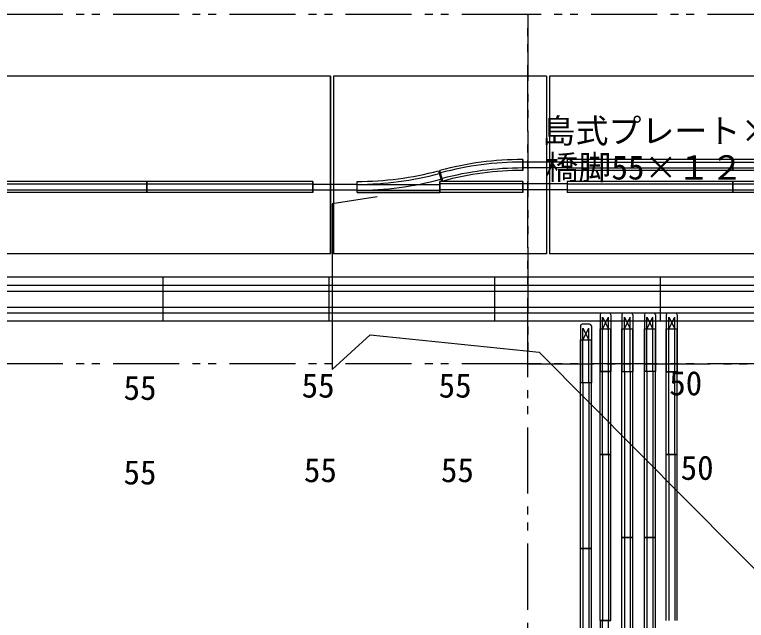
# Model space of a CAD drawing. Units: millimetres, scale not verified. Extents: x -9453 to 9743, y -8805 to 2983.
# Drawn here: x -231 to 322, y 874 to 1332 of the extents above; entities that cross this region are included whole.
import ezdxf
from ezdxf.enums import TextEntityAlignment as Align

# ---------------------------------------------------------------- set-up
doc = ezdxf.new("R2010")
doc.units = ezdxf.units.MM
doc.header["$LTSCALE"] = 10
doc.linetypes.add('DOUBLE_CHAIN1', pattern=[8.8, 5, -1, 0.6, -0.6, 0.6, -1])
for name, color, linetype in [('0-0_線路', 7, 'Continuous'), ('0-4_ジオラマ', 4, 'Continuous'), ('0-7', 7, 'Continuous'), ('0-8_教室', 3, 'DOUBLE_CHAIN1')]:
    doc.layers.add(name, color=color, linetype=linetype)
doc.styles.add('ＭＳ ゴシック', font='')
doc.styles.get('ＭＳ ゴシック').set_extended_font_data('MS Gothic')

msp = doc.modelspace()

# ---------------------------------------------------------------- linework, layer by layer
at = {"layer": '0-0_線路', "color": 6}
for p, q in [((7.64, 1285.48), (7.64, 1151.08)), ((171.16, 1285.48), (171.16, 1151.08)), ((576.6, 1285.48), (173.4, 1285.48)), ((173.4, 1285.48), (173.4, 1151.08)), ((7.64, 1151.08), (-283.56, 1151.08)), ((171.16, 1151.08), (9.88, 1151.08)), ((576.6, 1151.08), (173.4, 1151.08))]:
    msp.add_line(p, q, dxfattribs=at)
at = {"layer": '0-0_線路'}
for p, q in [((153.24, 1222.43), (153.24, 1214.14)), ((153.24, 1222.43), (153.24, 1214.14)), ((153.24, 1214.14), (153.24, 1222.43)), ((153.24, 1214.14), (153.24, 1222.43)), ((312.28, 1222.43), (186.84, 1222.43)), ((186.84, 1222.43), (186.84, 1214.14)), ((437.72, 1222.43), (312.28, 1222.43)), ((312.28, 1222.43), (312.28, 1214.14)), ((312.28, 1214.14), (312.28, 1222.43)), ((312.28, 1214.14), (312.28, 1222.43)), ((89.45, 1213.97), (91.6, 1205.96)), ((92.66, 1206.16), (90.52, 1214.17)), ((-131.24, 1205.85), (-256.68, 1205.85)), ((-5.8, 1205.85), (-131.24, 1205.85)), ((-131.24, 1205.85), (-131.24, 1197.56)), ((-131.24, 1197.56), (-131.24, 1205.85)), ((-131.24, 1197.56), (-131.24, 1205.85)), ((-5.8, 1197.56), (-5.8, 1205.85)), ((-5.8, 1197.56), (-5.8, 1205.85)), ((-5.8, 1205.85), (-5.8, 1197.56)), ((-5.8, 1205.85), (-5.8, 1197.56)), ((153.24, 1205.85), (90.52, 1205.85)), ((90.52, 1197.56), (90.52, 1205.85)), ((90.52, 1197.56), (90.52, 1205.85)), ((90.52, 1205.85), (90.52, 1197.56)), ((90.52, 1197.56), (90.52, 1205.67)), ((90.52, 1197.56), (90.52, 1203.64)), ((153.24, 1205.85), (153.24, 1197.56)), ((153.24, 1205.85), (153.24, 1197.56)), ((153.24, 1197.56), (153.24, 1205.85)), ((153.24, 1197.56), (153.24, 1205.85)), ((153.24, 1197.56), (153.24, 1205.85)), ((312.28, 1205.85), (186.84, 1205.85)), ((186.84, 1205.85), (186.84, 1197.56)), ((437.72, 1205.85), (312.28, 1205.85)), ((312.28, 1205.85), (312.28, 1197.56)), ((312.28, 1197.56), (312.28, 1205.85)), ((312.28, 1197.56), (312.28, 1205.85)), ((-5.8, 1197.56), (-131.24, 1197.56)), ((90.52, 1197.56), (27.8, 1197.56)), ((153.24, 1197.56), (90.52, 1197.56)), ((-118.86, 1100.3), (-118.86, 1133.45)), ((-118.86, 1100.3), (-118.86, 1133.45)), ((6.58, 1100.3), (6.58, 1133.45)), ((6.58, 1100.3), (6.58, 1133.45)), ((132.02, 1100.3), (132.02, 1133.45)), ((132.02, 1100.3), (132.02, 1133.45)), ((257.46, 1100.3), (257.46, 1133.45)), ((257.46, 1100.3), (257.46, 1133.45)), ((211.7, 1104.93), (211.7, 1061.93)), ((218.65, 1106.28), (213.05, 1106.28)), ((219.99, 1104.93), (219.99, 1061.93)), ((228.22, 1104.92), (228.22, 1061.91)), ((235.16, 1106.26), (229.56, 1106.26)), ((236.51, 1104.92), (236.51, 1061.91)), ((245.31, 1104.93), (245.31, 1061.93)), ((252.26, 1106.28), (246.66, 1106.28)), ((253.6, 1104.93), (253.6, 1061.93)), ((261.83, 1104.92), (261.83, 1061.91)), ((268.78, 1106.26), (263.18, 1106.26)), ((270.12, 1104.92), (270.12, 1061.91)), ((203.8, 1097.86), (198.2, 1097.86)), ((196.86, 1096.51), (196.86, 1053.5)), ((205.15, 1096.51), (205.15, 1053.5)), ((211.7, 1061.93), (211.7, 1094.41)), ((211.7, 1094.41), (219.99, 1094.41)), ((219.99, 1061.93), (219.99, 1094.41)), ((228.22, 1094.39), (236.51, 1094.39)), ((236.51, 1061.91), (236.51, 1094.39)), ((245.31, 1061.93), (245.31, 1094.41)), ((245.31, 1094.41), (253.6, 1094.41)), ((253.6, 1061.93), (253.6, 1094.41)), ((261.83, 1094.39), (270.12, 1094.39)), ((270.12, 1061.91), (270.12, 1094.39)), ((196.86, 1053.5), (196.86, 1085.98)), ((196.86, 1085.98), (205.15, 1085.98)), ((205.15, 1053.5), (205.15, 1085.98)), ((211.7, 999.21), (211.7, 1061.93)), ((211.7, 1061.93), (219.99, 1061.93)), ((211.7, 1061.93), (219.99, 1061.93)), ((219.99, 1061.93), (211.7, 1061.93)), ((219.99, 1061.93), (211.7, 1061.93)), ((219.99, 999.21), (219.99, 1061.93)), ((236.51, 1061.91), (228.22, 1061.91)), ((236.51, 1061.91), (228.22, 1061.91)), ((236.51, 936.47), (236.51, 1061.91)), ((245.31, 936.49), (245.31, 1061.93)), ((253.6, 1061.93), (245.31, 1061.93)), ((253.6, 1061.93), (245.31, 1061.93)), ((253.6, 1061.93), (245.31, 1061.93)), ((253.6, 936.49), (253.6, 1061.93)), ((261.83, 999.19), (261.83, 1061.91)), ((261.83, 1061.91), (270.12, 1061.91)), ((261.83, 1061.91), (270.12, 1061.91)), ((270.12, 1061.91), (261.83, 1061.91)), ((270.12, 999.19), (270.12, 1061.91)), ((196.86, 928.06), (196.86, 1053.5)), ((205.15, 1053.5), (196.86, 1053.5)), ((205.15, 1053.5), (196.86, 1053.5)), ((205.15, 1053.5), (196.86, 1053.5)), ((205.15, 928.06), (205.15, 1053.5)), ((211.7, 873.77), (211.7, 999.21)), ((219.99, 999.21), (211.7, 999.21)), ((219.99, 999.21), (211.7, 999.21)), ((211.7, 999.21), (219.99, 999.21)), ((211.7, 999.21), (219.99, 999.21)), ((211.7, 999.21), (219.99, 999.21)), ((219.99, 873.77), (219.99, 999.21)), ((261.83, 873.75), (261.83, 999.19)), ((270.12, 999.19), (261.83, 999.19)), ((270.12, 999.19), (261.83, 999.19)), ((261.83, 999.19), (270.12, 999.19)), ((261.83, 999.19), (270.12, 999.19)), ((261.83, 999.19), (270.12, 999.19)), ((270.12, 873.75), (270.12, 999.19)), ((228.22, 811.03), (228.22, 936.47)), ((236.51, 936.47), (228.22, 936.47)), ((228.22, 936.47), (236.51, 936.47)), ((228.22, 936.47), (236.51, 936.47)), ((236.51, 811.03), (236.51, 936.47)), ((245.31, 811.05), (245.31, 936.49)), ((253.6, 936.49), (245.31, 936.49)), ((253.6, 936.49), (245.31, 936.49)), ((245.31, 936.49), (253.6, 936.49)), ((245.31, 936.49), (253.6, 936.49)), ((253.6, 811.05), (253.6, 936.49)), ((196.86, 802.62), (196.86, 928.06)), ((205.15, 928.06), (196.86, 928.06)), ((205.15, 928.06), (196.86, 928.06)), ((196.86, 928.06), (205.15, 928.06)), ((196.86, 928.06), (205.15, 928.06)), ((205.15, 802.62), (205.15, 928.06)), ((219.99, 873.77), (211.7, 873.77)), ((211.7, 873.77), (219.99, 873.77)), ((211.7, 873.77), (219.99, 873.77))]:
    msp.add_line(p, q, dxfattribs=at)
at = {"layer": '0-0_線路', "color": 2}
for p, q in [((186.84, 1220.52), (153.24, 1220.52)), ((186.84, 1220.52), (312.28, 1220.52)), ((312.28, 1220.52), (437.72, 1220.52)), ((186.84, 1216.04), (153.24, 1216.04)), ((186.84, 1216.04), (312.28, 1216.04)), ((312.28, 1216.04), (437.72, 1216.04)), ((-256.68, 1203.95), (-131.24, 1203.95)), ((-131.24, 1203.95), (-5.8, 1203.95)), ((27.8, 1203.64), (-5.8, 1203.64)), ((27.8, 1203.64), (90.52, 1203.64)), ((153.24, 1203.95), (90.52, 1203.95)), ((186.84, 1203.95), (153.24, 1203.95)), ((186.84, 1203.95), (312.28, 1203.95)), ((312.28, 1203.95), (437.72, 1203.95)), ((-256.68, 1199.47), (-131.24, 1199.47)), ((-131.24, 1199.47), (-5.8, 1199.47)), ((27.8, 1199.16), (-5.8, 1199.16)), ((27.8, 1199.16), (90.52, 1199.16)), ((153.24, 1199.47), (90.52, 1199.47)), ((186.84, 1199.47), (153.24, 1199.47)), ((186.84, 1199.47), (312.28, 1199.47)), ((312.28, 1199.47), (437.72, 1199.47)), ((-244.3, 1127.4), (-118.86, 1127.4)), ((-118.86, 1127.4), (6.58, 1127.4)), ((6.58, 1127.4), (132.02, 1127.4)), ((132.02, 1127.4), (257.46, 1127.4)), ((257.46, 1127.4), (382.9, 1127.4)), ((-244.3, 1122.92), (-118.86, 1122.92)), ((-118.86, 1122.92), (6.58, 1122.92)), ((6.58, 1122.92), (132.02, 1122.92)), ((132.02, 1122.92), (257.46, 1122.92)), ((257.46, 1122.92), (382.9, 1122.92)), ((-244.3, 1110.83), (-118.86, 1110.83)), ((-118.86, 1110.83), (6.58, 1110.83)), ((6.58, 1110.83), (132.02, 1110.83)), ((132.02, 1110.83), (257.46, 1110.83)), ((257.46, 1110.83), (382.9, 1110.83)), ((-244.3, 1106.35), (-118.86, 1106.35)), ((-118.86, 1106.35), (6.58, 1106.35)), ((6.58, 1106.35), (132.02, 1106.35)), ((132.02, 1106.35), (257.46, 1106.35)), ((213.61, 1094.41), (213.61, 1103.18)), ((213.61, 1103.18), (218.09, 1094.41)), ((213.61, 1094.41), (218.09, 1103.18)), ((218.09, 1094.41), (218.09, 1103.18)), ((230.12, 1094.39), (230.12, 1103.16)), ((230.12, 1103.16), (234.6, 1094.39)), ((230.12, 1094.39), (234.6, 1103.16)), ((234.6, 1094.39), (234.6, 1103.16)), ((247.22, 1094.41), (247.22, 1103.18)), ((247.22, 1103.18), (251.7, 1094.41)), ((247.22, 1094.41), (251.7, 1103.18)), ((251.7, 1094.41), (251.7, 1103.18)), ((257.46, 1106.35), (382.9, 1106.35)), ((263.74, 1094.39), (263.74, 1103.16)), ((263.74, 1103.16), (268.22, 1094.39)), ((263.74, 1094.39), (268.22, 1103.16)), ((268.22, 1094.39), (268.22, 1103.16)), ((198.76, 1085.98), (198.76, 1094.76)), ((198.76, 1094.76), (203.24, 1085.98)), ((198.76, 1085.98), (203.24, 1094.76)), ((203.24, 1085.98), (203.24, 1094.76)), ((213.61, 1061.93), (213.61, 1094.41)), ((218.09, 1061.93), (218.09, 1094.41)), ((230.12, 1061.91), (230.12, 1094.39)), ((234.6, 1061.91), (234.6, 1094.39)), ((247.22, 1061.93), (247.22, 1094.41)), ((251.7, 1061.93), (251.7, 1094.41)), ((263.74, 1061.91), (263.74, 1094.39)), ((268.22, 1061.91), (268.22, 1094.39)), ((198.76, 1053.5), (198.76, 1085.98)), ((203.24, 1053.5), (203.24, 1085.98)), ((213.61, 999.21), (213.61, 1061.93)), ((218.09, 999.21), (218.09, 1061.93)), ((230.12, 1061.91), (230.12, 936.47)), ((234.6, 1061.91), (234.6, 936.47)), ((247.22, 1061.93), (247.22, 936.49)), ((251.7, 1061.93), (251.7, 936.49)), ((263.74, 999.19), (263.74, 1061.91)), ((268.22, 999.19), (268.22, 1061.91)), ((198.76, 1053.5), (198.76, 928.06)), ((203.24, 1053.5), (203.24, 928.06)), ((213.61, 999.21), (213.61, 873.77)), ((218.09, 999.21), (218.09, 873.77)), ((263.74, 999.19), (263.74, 873.75)), ((268.22, 999.19), (268.22, 873.75)), ((230.12, 936.47), (230.12, 811.03)), ((234.6, 936.47), (234.6, 811.03)), ((247.22, 936.49), (247.22, 811.05)), ((251.7, 936.49), (251.7, 811.05)), ((198.76, 928.06), (198.76, 802.62)), ((203.24, 928.06), (203.24, 802.62))]:
    msp.add_line(p, q, dxfattribs=at)
at = {"layer": '0-0_線路', "color": 3}
for p, q in [((-118.86, 1133.45), (-244.3, 1133.45)), ((6.58, 1133.45), (-118.86, 1133.45)), ((132.02, 1133.45), (6.58, 1133.45)), ((257.46, 1133.45), (132.02, 1133.45)), ((382.9, 1133.45), (257.46, 1133.45)), ((-244.3, 1100.3), (-118.86, 1100.3)), ((-118.86, 1100.3), (6.58, 1100.3)), ((6.58, 1100.3), (132.02, 1100.3)), ((132.02, 1100.3), (257.46, 1100.3)), ((257.46, 1100.3), (382.9, 1100.3))]:
    msp.add_line(p, q, dxfattribs=at)
at = {"layer": '0-0_線路', "color": 6}
for points in [[(7.64, 1151.08), (7.64, 1285.48), (-283.56, 1285.48)], [(171.16, 1285.48), (9.88, 1285.48), (9.88, 1151.08)]]:
    msp.add_lwpolyline(points, dxfattribs=at)
at = {"layer": '0-0_線路'}
for points in [[(153.24, 1214.14), (153.24, 1216.04), (153.24, 1220.52)], [(153.24, 1214.14), (153.24, 1216.04), (153.24, 1220.52)], [(312.28, 1222.43), (312.28, 1214.14), (186.84, 1214.14)], [(437.72, 1222.43), (437.72, 1214.14), (312.28, 1214.14)], [(-131.24, 1205.85), (-131.24, 1197.56), (-256.68, 1197.56)], [(90.52, 1197.56), (27.8, 1197.56), (27.8, 1205.85)], [(27.8, 1197.56), (90.52, 1197.56), (90.52, 1205.67)], [(312.28, 1205.85), (312.28, 1197.56), (186.84, 1197.56)], [(437.72, 1205.85), (437.72, 1197.56), (312.28, 1197.56)], [(27.8, 1197.56), (90.52, 1197.56), (27.8, 1197.56)], [(236.51, 1061.91), (228.22, 1061.91), (228.22, 1094.39)], [(270.12, 1061.91), (261.83, 1061.91), (261.83, 1094.39)], [(236.51, 936.47), (228.22, 936.47), (228.22, 1061.91)]]:
    msp.add_lwpolyline(points, dxfattribs=at)
for centre, radius, start, end in [((153.24, 980.09), 242.34, 90, 105), ((27.8, 1444.07), 238.22, 270, 285), ((153.24, 980.09), 234.05, 90, 105), ((27.8, 1444.07), 246.51, 284.7398, 285), ((213.05, 1104.93), 1.34, 90, 180), ((218.65, 1104.93), 1.34, 0, 90), ((229.56, 1104.92), 1.34, 90, 180), ((235.16, 1104.92), 1.34, 0, 90), ((246.66, 1104.93), 1.34, 90, 180), ((252.26, 1104.93), 1.34, 0, 90), ((263.18, 1104.92), 1.34, 90, 180), ((268.78, 1104.92), 1.34, 0, 90), ((198.2, 1096.51), 1.34, 90, 180), ((203.8, 1096.51), 1.34, 0, 90), ((458.22, 873.77), 246.51, 180, 195)]:
    msp.add_arc(centre, radius, start, end, dxfattribs=at)
at = {"layer": '0-0_線路', "color": 2}
for centre, radius, start, end in [((153.24, 980.09), 240.43, 90, 105), ((153.24, 980.09), 235.95, 90, 105), ((27.8, 1444.07), 240.44, 270, 285), ((27.8, 1444.07), 244.91, 270, 285), ((458.21, 873.77), 244.91, 180, 195), ((458.21, 873.77), 240.44, 180, 195)]:
    msp.add_arc(centre, radius, start, end, dxfattribs=at)
at = {"layer": '0-7', "color": 5}
msp.add_lwpolyline([(42.89, 1194.25), (8.92, 1189.03), (8.92, 1063.59), (37.67, 1089.72), (165.72, 1076.65), (576.01, 663.75), (615.21, 726.47)], dxfattribs=at)
at = {"layer": '0-8_教室'}
for p, q in [((157.12, 1332.05), (-644.8, 1332.05)), ((959.03, 1332.05), (157.11, 1332.05)), ((157.12, 1332.05), (157.12, 1067.73))]:
    msp.add_line(p, q, dxfattribs=at)
for points in [[(157.12, 1067.73), (-644.8, 1067.73), (-644.8, 1332.05)], [(959.03, 1067.73), (157.12, 1067.73), (157.12, 1332.05)], [(157.12, 265.81), (157.12, 1067.73), (421.44, 1067.73)]]:
    msp.add_lwpolyline(points, dxfattribs=at)

# ---------------------------------------------------------------- texts
at = {"layer": '0-0_線路', "color": 4, "style": 'ＭＳ ゴシック'}
msp.add_text('島式プレート×９', height=18.33, dxfattribs=at).set_placement((168.04, 1229.47), align=Align.BOTTOM_LEFT)
at = {"layer": '0-4_ジオラマ', "style": 'ＭＳ ゴシック'}
for s, p in [('55', (-148.98, 1035.08)), ('55', (-14.16, 1036.81)), ('55', (89.54, 1036.81)), ('50', (264.11, 1038.54)), ('50', (272.75, 974.59)), ('55', (-148.98, 971.13)), ('55', (-12.43, 972.86)), ('55', (91.27, 972.86))]:
    msp.add_text(s, height=18.33, dxfattribs=at).set_placement(p, align=Align.BOTTOM_LEFT)
at = {"layer": '0-8_教室', "color": 4, "style": 'ＭＳ ゴシック'}
msp.add_text('橋脚55×１２', height=18.33, dxfattribs=at).set_placement((170.34, 1201.81), align=Align.BOTTOM_LEFT)

doc.saveas('drawing.dxf')
